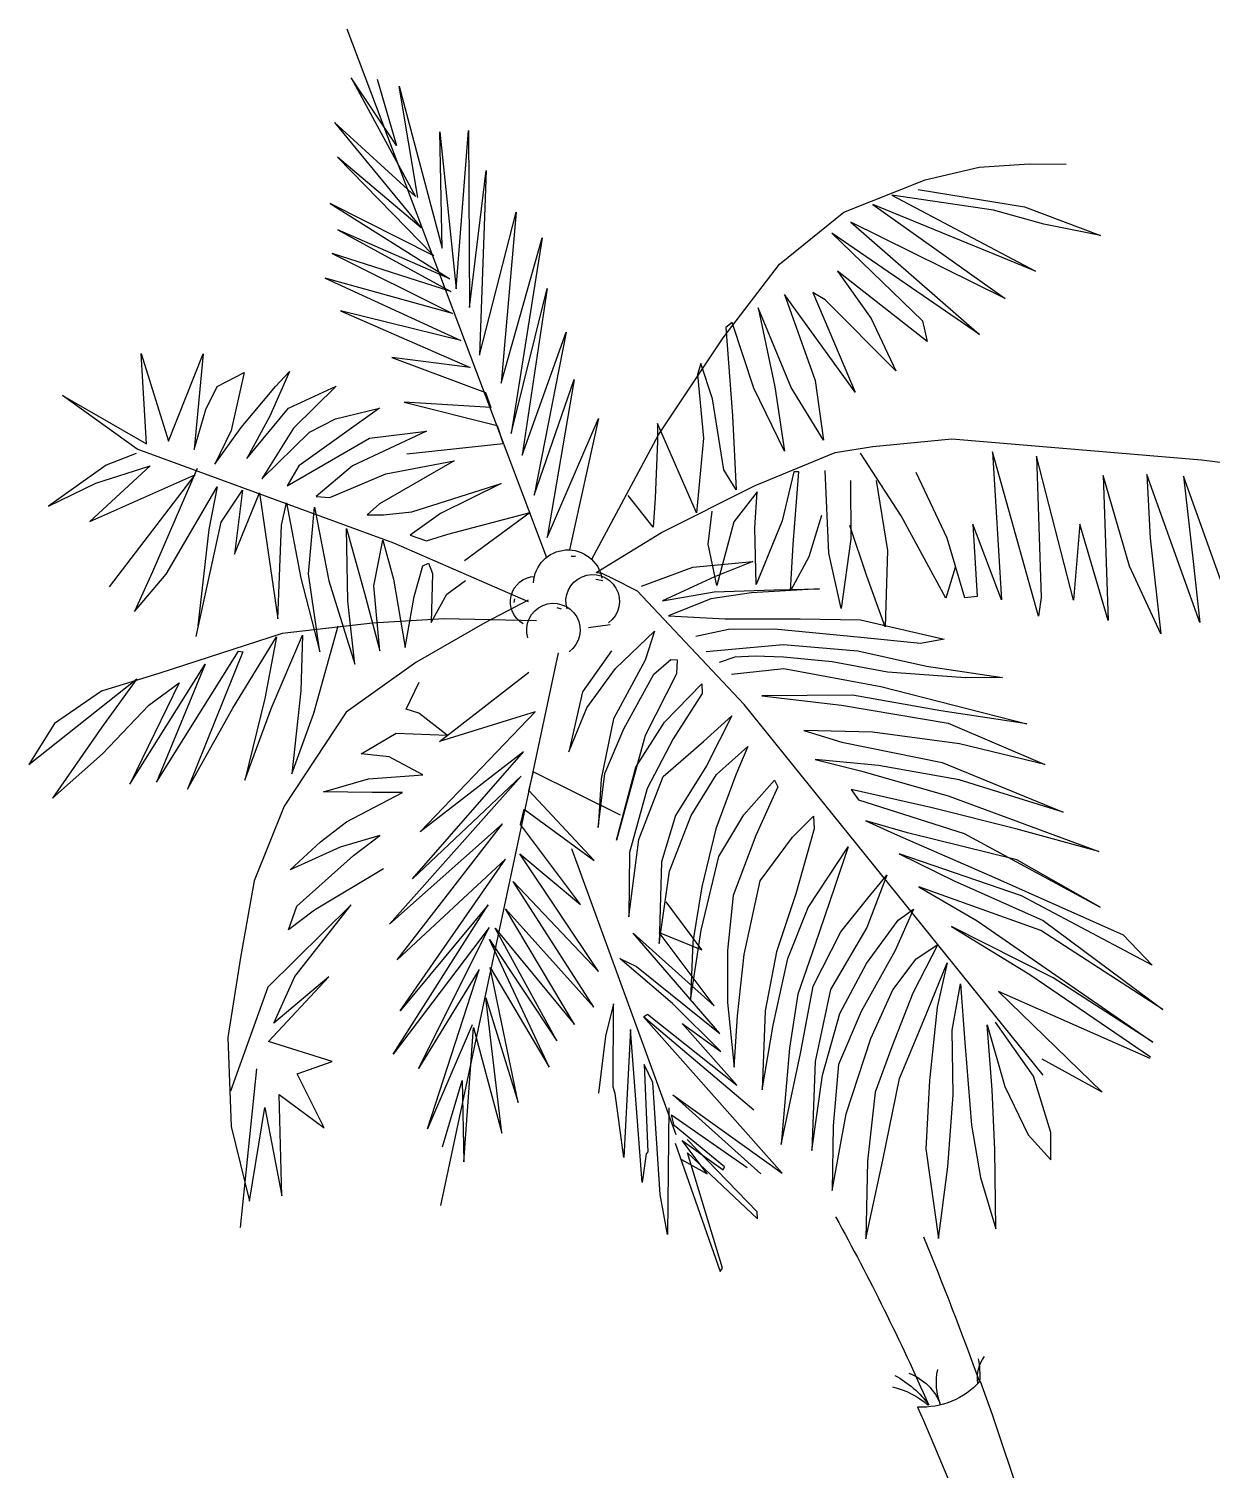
# Model space of a CAD drawing. Header units: millimetres. Extents: x 217.2 to 255.1, y 166.7 to 190.9.
# Drawn here: x 247.322 to 248.886, y 183.618 to 185.524 of the extents above; entities that cross this region are included whole.
import ezdxf

# ---------------------------------------------------------------- set-up
doc = ezdxf.new("R2010")
doc.units = ezdxf.units.MM
doc.layers.add('trees', color=104, linetype='Continuous')

msp = doc.modelspace()

# ---------------------------------------------------------------- linework, layer by layer
at = {"layer": 'trees', "color": 99, "true_color": 0x1a511e}
for p, q in [((247.7424, 185.5241), (248.0063, 184.825)), ((248.0322, 185.1228), (247.9901, 184.9072)), ((247.9901, 184.9072), (248.043, 185.0605)), ((248.043, 185.0605), (248.0072, 184.8515)), ((248.2408, 184.9409), (248.2258, 185.035)), ((248.0072, 184.8515), (248.0751, 185.0086)), ((248.0751, 185.0086), (248.037, 184.835)), ((248.2045, 184.8841), (248.1531, 185.0022)), ((248.2524, 185.0123), (248.2572, 184.9146)), ((248.0664, 184.8229), (248.1544, 184.9872)), ((248.2137, 184.9829), (248.2045, 184.8841)), ((248.153, 184.9788), (248.1498, 184.9035)), ((247.8844, 184.953), (247.7856, 184.8961)), ((247.8286, 184.8854), (247.9463, 184.9228)), ((247.9463, 184.9228), (247.8661, 184.883)), ((248.2572, 184.9146), (248.2408, 184.9409)), ((248.1475, 184.865), (248.1144, 184.9069)), ((248.1584, 184.8579), (248.2821, 184.9202)), ((248.285, 184.9119), (248.2542, 184.872)), ((248.1498, 184.9035), (248.1475, 184.865)), ((248.2199, 184.8428), (248.2255, 184.8863)), ((247.8661, 184.883), (247.826, 184.8546)), ((247.8761, 184.8559), (247.9847, 184.8844)), ((247.9847, 184.8844), (247.8978, 184.8204)), ((248.2542, 184.872), (248.2313, 184.7879)), ((248.3177, 184.8736), (248.2837, 184.7892)), ((247.826, 184.8546), (247.8479, 184.8468)), ((247.8479, 184.8468), (247.8761, 184.8559)), ((248.0721, 184.8053), (248.1584, 184.8579)), ((248.2837, 184.7892), (248.2819, 184.8644)), ((247.9825, 184.7664), (247.8046, 184.844)), ((248.2313, 184.7879), (248.2199, 184.8428)), ((247.8428, 184.814), (247.8503, 184.8175)), ((247.8503, 184.8175), (247.8557, 184.8036)), ((248.0663, 184.8224), (248.0664, 184.8229)), ((248.1318, 184.7871), (248.1996, 184.8122)), ((248.1996, 184.8122), (248.2789, 184.8199)), ((248.2789, 184.8199), (248.2284, 184.7995)), ((247.8557, 184.8036), (247.854, 184.7391)), ((247.8748, 184.7763), (247.8994, 184.7946)), ((248.0723, 184.8051), (248.0795, 184.8042)), ((248.0795, 184.8042), (248.0948, 184.7969)), ((248.0948, 184.7969), (248.1262, 184.781)), ((248.2284, 184.7995), (248.1599, 184.7677)), ((247.854, 184.7391), (247.8748, 184.7763)), ((248.2677, 184.6308), (248.1262, 184.781)), ((248.1599, 184.7677), (248.2281, 184.7795)), ((248.2773, 184.7781), (248.2234, 184.7701)), ((248.2281, 184.7795), (248.3073, 184.7822)), ((248.3674, 184.7837), (248.2773, 184.7781)), ((247.9822, 184.7687), (247.9249, 184.7385)), ((248.2234, 184.7701), (248.1678, 184.7479)), ((247.8706, 184.7438), (247.7762, 184.7381)), ((247.9249, 184.7385), (247.8336, 184.6861)), ((247.9933, 184.7414), (247.8706, 184.7438)), ((248.0906, 184.7361), (248.0619, 184.7318)), ((248.1678, 184.7479), (248.2424, 184.7438)), ((248.2424, 184.7438), (248.3417, 184.7439)), ((248.0977, 184.6784), (248.1493, 184.7274)), ((248.1493, 184.7274), (248.1368, 184.6894)), ((248.2468, 184.7298), (248.2036, 184.7204)), ((248.3079, 184.7304), (248.2468, 184.7298)), ((247.8668, 183.9681), (248.0221, 184.699)), ((248.0921, 184.7016), (248.0541, 184.6472)), ((248.2175, 184.7007), (248.3191, 184.7099)), ((248.2821, 184.6947), (248.2554, 184.6933)), ((248.3196, 184.6932), (248.2821, 184.6947)), ((248.0597, 184.6263), (248.0977, 184.6784)), ((248.1368, 184.6894), (248.0951, 184.6115)), ((248.1481, 184.6706), (248.1709, 184.6902)), ((248.1709, 184.6902), (248.1793, 184.6897)), ((248.1793, 184.6897), (248.1781, 184.6713)), ((248.2554, 184.6933), (248.2345, 184.6861)), ((248.2509, 184.6705), (248.3199, 184.6782)), ((247.865, 184.5817), (247.9832, 184.6734)), ((248.1088, 184.5984), (248.1481, 184.6706)), ((248.1781, 184.6713), (248.1367, 184.5898)), ((248.1623, 184.6072), (248.2119, 184.6578)), ((248.2119, 184.6578), (248.2122, 184.6452)), ((248.0541, 184.6472), (248.0361, 184.5682)), ((248.2122, 184.6452), (248.1736, 184.585)), ((248.411, 184.6428), (248.2908, 184.6422)), ((248.2908, 184.6422), (248.3963, 184.6298)), ((247.8751, 184.59), (247.8377, 184.6191)), ((247.8395, 184.4623), (247.9914, 184.6211)), ((247.9914, 184.6211), (247.865, 184.5817)), ((248.0361, 184.5682), (248.0597, 184.6263)), ((248.6628, 184.1403), (248.2677, 184.6308)), ((248.0951, 184.6115), (248.0787, 184.5325)), ((248.1244, 184.5478), (248.1623, 184.6072)), ((248.2138, 184.5817), (248.2513, 184.6154)), ((248.2513, 184.6154), (248.2179, 184.5494)), ((247.8075, 184.5926), (247.8751, 184.59)), ((248.0836, 184.5393), (248.1088, 184.5984)), ((248.1367, 184.5898), (248.0991, 184.4512)), ((248.1736, 184.585), (248.1394, 184.5197)), ((248.1608, 184.5353), (248.2138, 184.5817)), ((247.8291, 184.4), (247.9759, 184.568)), ((247.9759, 184.568), (247.8395, 184.4623)), ((248.2309, 184.538), (248.2724, 184.5749)), ((248.2724, 184.5749), (248.2566, 184.5377)), ((247.9829, 184.5169), (247.9892, 184.5415)), ((247.9892, 184.5415), (248.1039, 184.4845)), ((248.0991, 184.4512), (248.1244, 184.5478)), ((248.2179, 184.5494), (248.1771, 184.4839)), ((247.7987, 184.3403), (247.9728, 184.5358)), ((247.9728, 184.5358), (247.8291, 184.4)), ((248.0746, 184.468), (248.0836, 184.5393)), ((248.0787, 184.5325), (248.0746, 184.468)), ((248.1285, 184.4519), (248.1608, 184.5353)), ((248.1978, 184.4837), (248.2309, 184.538)), ((248.2566, 184.5377), (248.23, 184.4662)), ((248.0694, 184.4245), (247.9829, 184.5169))]:
    msp.add_line(p, q, dxfattribs=at)
at = {"layer": 'trees', "color": 84, "true_color": 0x2aaf18}
for p, q in [((247.7481, 185.4591), (247.8332, 185.3025)), ((247.8081, 185.3697), (247.7481, 185.4591)), ((247.7825, 185.4576), (247.8081, 185.3697)), ((247.8118, 185.4483), (247.8683, 185.2342)), ((247.8365, 185.3009), (247.8118, 185.4483)), ((247.7262, 185.4001), (247.8409, 185.2609)), ((247.8332, 185.3025), (247.7262, 185.4001)), ((247.8652, 185.3878), (247.8871, 185.1802)), ((247.8683, 185.2342), (247.8652, 185.3878)), ((247.8871, 185.1802), (247.9035, 185.3895)), ((247.9035, 185.3895), (247.9044, 185.1556)), ((247.73, 185.3543), (247.8576, 185.2239)), ((247.8409, 185.2609), (247.73, 185.3543)), ((248.5782, 185.3412), (248.6442, 185.3455)), ((248.6442, 185.3455), (248.6934, 185.3451)), ((247.9044, 185.1556), (247.9266, 185.3366)), ((247.9266, 185.3366), (247.9177, 185.0925)), ((248.3993, 185.2816), (248.5068, 185.3244)), ((248.5068, 185.3244), (248.5782, 185.3412)), ((248.4629, 185.3042), (248.6528, 185.2037)), ((248.5971, 185.2842), (248.4629, 185.3042)), ((248.4978, 185.3118), (248.638, 185.2886)), ((247.7205, 185.293), (247.8784, 185.1934)), ((247.8576, 185.2239), (247.7205, 185.293)), ((248.4375, 185.2919), (248.6127, 185.1676)), ((248.6528, 185.2037), (248.4375, 185.2919)), ((248.638, 185.2886), (248.7385, 185.251)), ((248.3142, 185.2127), (248.3993, 185.2816)), ((248.4087, 185.2685), (248.5788, 185.1198)), ((248.6127, 185.1676), (248.4087, 185.2685)), ((248.6637, 185.2658), (248.5971, 185.2842)), ((248.7385, 185.251), (248.6637, 185.2658)), ((248.3833, 185.2538), (248.5032, 185.1379)), ((248.5788, 185.1198), (248.3833, 185.2538)), ((248.3912, 185.2038), (248.4353, 185.1412)), ((248.5096, 185.1106), (248.3912, 185.2038)), ((248.3209, 185.1727), (248.3615, 185.0592)), ((248.4143, 185.0438), (248.3209, 185.1727)), ((248.3585, 185.1753), (248.4143, 185.0438)), ((248.3745, 185.1657), (248.3585, 185.1753)), ((248.4681, 185.0719), (248.3745, 185.1657)), ((247.4706, 185.0946), (247.5069, 184.9786)), ((247.4779, 184.9752), (247.4706, 185.0946)), ((247.5069, 184.9786), (247.5525, 185.0943)), ((247.5525, 185.0943), (247.5406, 184.9677)), ((247.5712, 185.0511), (247.6066, 185.0696)), ((247.6066, 185.0696), (247.5894, 184.9931)), ((247.3667, 185.0393), (247.4779, 184.9752)), ((247.4654, 184.9682), (247.3667, 185.0393)), ((247.556, 185.0206), (247.5712, 185.0511)), ((247.6027, 184.9967), (247.6481, 185.0513)), ((247.5406, 184.9677), (247.556, 185.0206)), ((247.6104, 184.9561), (247.6655, 185.0226)), ((247.6407, 185.012), (247.6104, 184.9561)), ((247.5678, 184.9484), (247.6027, 184.9967)), ((247.5894, 184.9931), (247.5678, 184.9484)), ((248.5421, 184.9819), (248.872, 184.9543)), ((247.4639, 184.9625), (247.4242, 184.9471)), ((247.8046, 184.844), (247.4654, 184.9682)), ((247.4242, 184.9471), (247.348, 184.8927)), ((247.4827, 184.9462), (247.4027, 184.8724)), ((247.4107, 184.9234), (247.4827, 184.9462)), ((247.5446, 184.9428), (247.4855, 184.806)), ((248.872, 184.9543), (249.0044, 184.9367)), ((247.348, 184.8927), (247.4107, 184.9234)), ((247.4027, 184.8724), (247.5414, 184.9343)), ((247.5414, 184.9343), (247.4282, 184.7861)), ((248.87, 184.7388), (248.7999, 184.9349)), ((248.8484, 184.9327), (248.8613, 184.8195)), ((248.921, 184.7291), (248.8484, 184.9327)), ((247.5039, 184.8031), (247.5712, 184.9184)), ((247.5712, 184.9184), (247.56, 184.862)), ((247.5764, 184.8717), (247.6047, 184.9142)), ((247.6047, 184.9142), (247.5942, 184.8295)), ((247.5435, 184.7205), (247.5764, 184.8717)), ((248.8613, 184.8195), (248.87, 184.7388)), ((247.4855, 184.806), (247.4617, 184.7536)), ((247.4617, 184.7536), (247.5039, 184.8031)), ((247.657, 184.7243), (247.4955, 184.6718)), ((247.5919, 184.6256), (247.6497, 184.7199)), ((247.4908, 184.5278), (247.5991, 184.7012)), ((247.6051, 184.7004), (247.5318, 184.5188)), ((247.4558, 184.5253), (247.5554, 184.6841)), ((247.5554, 184.6841), (247.4908, 184.5278)), ((247.3222, 184.5513), (247.4647, 184.6644)), ((247.4955, 184.6718), (247.4183, 184.6482)), ((247.4647, 184.6644), (247.4188, 184.6005)), ((247.5209, 184.6591), (247.4558, 184.5253)), ((247.4806, 184.6295), (247.5209, 184.6591)), ((247.4183, 184.6482), (247.3559, 184.6056)), ((247.4197, 184.5654), (247.4806, 184.6295)), ((247.5318, 184.5188), (247.5919, 184.6256)), ((247.3559, 184.6056), (247.3222, 184.5513)), ((247.4188, 184.6005), (247.3534, 184.5069)), ((247.3534, 184.5069), (247.4197, 184.5654)), ((248.6269, 184.4661), (248.516, 184.4941)), ((248.1779, 184.0615), (248.0398, 184.4399)), ((248.4985, 184.3894), (248.5756, 184.3445)), ((248.6596, 184.3316), (248.4985, 184.3894)), ((248.5451, 184.3972), (248.6627, 184.345)), ((248.5985, 184.4019), (248.7684, 184.326)), ((248.8069, 184.2859), (248.6341, 184.3777)), ((247.7481, 184.3655), (247.6379, 184.2568)), ((247.6736, 184.2711), (247.7481, 184.3655)), ((247.8038, 184.1684), (247.9294, 184.3657)), ((247.9307, 184.3356), (247.8038, 184.1684)), ((247.837, 184.1491), (247.9307, 184.3356)), ((248.4297, 184.3359), (248.3817, 184.2535)), ((248.4292, 184.2881), (248.4712, 184.3452)), ((248.6762, 184.2692), (248.5416, 184.337)), ((248.5756, 184.3445), (248.8077, 184.184)), ((248.6627, 184.345), (248.821, 184.2271)), ((248.821, 184.2271), (248.6596, 184.3316)), ((248.7684, 184.326), (248.8069, 184.2859)), ((247.6018, 184.296), (247.5852, 184.1903)), ((248.4642, 184.2532), (248.495, 184.2941)), ((247.9173, 184.2801), (247.837, 184.1491)), ((247.8493, 184.0694), (247.9173, 184.2801)), ((247.9689, 184.1043), (247.9319, 184.283)), ((248.3941, 184.2221), (248.4292, 184.2881)), ((247.6379, 184.2568), (247.5886, 184.1193)), ((247.6388, 184.185), (247.7187, 184.2705)), ((247.6458, 184.2093), (247.6736, 184.2711)), ((247.7187, 184.2705), (247.6458, 184.2093)), ((248.342, 184.169), (248.3589, 184.2579)), ((248.6451, 184.2735), (248.8049, 184.1646)), ((248.8077, 184.184), (248.6762, 184.2692)), ((247.926, 184.2428), (247.9689, 184.1043)), ((247.9474, 184.0637), (247.926, 184.2428)), ((248.4351, 184.189), (248.4642, 184.2532)), ((248.4904, 184.2488), (248.4628, 184.178)), ((248.8041, 184.1626), (248.604, 184.2509)), ((248.604, 184.2509), (248.741, 184.118)), ((248.318, 184.0108), (248.1348, 184.2175)), ((248.3711, 184.1404), (248.3941, 184.2221)), ((248.4225, 184.2245), (248.3925, 184.1543)), ((248.5226, 184.2303), (248.5124, 184.1332)), ((247.908, 184.2068), (247.8493, 184.0694)), ((247.8971, 184.0259), (247.91, 184.2036)), ((247.91, 184.2036), (247.9474, 184.0637)), ((248.1176, 184.201), (248.1085, 184.0314)), ((248.1327, 183.9986), (248.1176, 184.201)), ((248.4731, 184.1362), (248.5053, 184.2132)), ((248.5439, 184.1146), (248.5424, 184.2)), ((248.589, 184.2069), (248.6121, 184.1256)), ((248.5955, 184.1209), (248.589, 184.2069)), ((248.6502, 184.139), (248.5999, 184.2105)), ((247.5852, 184.1903), (247.5898, 184.0726)), ((247.7232, 184.1585), (247.6388, 184.185)), ((248.4025, 184.0894), (248.4351, 184.189)), ((248.5595, 184.1837), (248.5682, 184.0744)), ((248.3275, 184.1763), (248.3166, 184.0488)), ((248.3166, 184.0488), (248.342, 184.169)), ((248.4628, 184.178), (248.4409, 184.118)), ((248.741, 184.118), (248.6617, 184.1617)), ((247.623, 184.1486), (247.6015, 183.939)), ((247.6768, 184.1423), (247.7232, 184.1585)), ((247.7127, 184.0706), (247.6768, 184.1423)), ((248.1354, 184.1547), (248.1405, 184.0391)), ((248.3614, 184.1585), (248.3569, 184.0407)), ((248.3925, 184.1543), (248.3852, 184.0732)), ((247.869, 184.0457), (247.8949, 184.1335)), ((247.8949, 184.1335), (247.8971, 184.0259)), ((248.1565, 183.9825), (248.147, 184.1309)), ((248.4508, 184.028), (248.4731, 184.1362)), ((248.5124, 184.1332), (248.5079, 184.0428)), ((248.6121, 184.1256), (248.643, 184.0613)), ((248.673, 184.0644), (248.6502, 184.139)), ((247.6532, 184.115), (247.7127, 184.0706)), ((247.6565, 183.9807), (247.6532, 184.115)), ((248.1085, 184.0314), (248.097, 184.1163)), ((248.1734, 184.1146), (248.318, 184.0108)), ((248.1734, 184.1146), (248.2897, 184.0099)), ((248.4409, 184.118), (248.4308, 184.0266)), ((248.5369, 184.0192), (248.5439, 184.1146)), ((248.5991, 184.0418), (248.5955, 184.1209)), ((247.614, 183.9736), (247.6343, 184.0978)), ((247.6343, 184.0978), (247.6565, 183.9807)), ((248.1679, 184.0971), (248.1663, 183.9297)), ((248.1715, 184.0878), (248.2718, 184.0185)), ((248.384, 183.9879), (248.4025, 184.0894)), ((247.5898, 184.0726), (247.614, 183.9736)), ((248.2417, 184.0194), (248.1752, 184.0739)), ((248.3852, 184.0732), (248.384, 183.9879)), ((248.5682, 184.0744), (248.58, 184.0053)), ((248.1765, 184.0505), (248.2359, 183.8809)), ((248.1857, 184.0541), (248.2401, 184.0153)), ((248.2186, 184.0098), (248.1857, 184.0541)), ((248.285, 183.9597), (248.1924, 184.0552)), ((248.643, 184.0613), (248.673, 184.0286)), ((248.673, 184.0286), (248.673, 184.0644)), ((248.1379, 184.0364), (248.1327, 183.9986)), ((248.1405, 184.0391), (248.1379, 184.0364)), ((248.1847, 184.029), (248.2186, 184.0098)), ((248.1928, 184.0375), (248.2852, 183.9506)), ((248.2391, 183.885), (248.1928, 184.0375)), ((248.4284, 183.9239), (248.4508, 184.028)), ((248.5079, 184.0428), (248.5243, 183.9246)), ((248.6001, 183.9373), (248.5991, 184.0418)), ((248.2401, 184.0153), (248.2417, 184.0194)), ((248.4308, 184.0266), (248.4284, 183.9239)), ((248.5243, 183.9246), (248.5369, 184.0192)), ((248.58, 184.0053), (248.6001, 183.9373)), ((248.1663, 183.9297), (248.1565, 183.9825)), ((248.2852, 183.9506), (248.285, 183.9597)), ((248.2359, 183.8809), (248.2391, 183.885))]:
    msp.add_line(p, q, dxfattribs=at)
at = {"layer": 'trees', "color": 97, "true_color": 0x279b30}
for p, q in [((247.9177, 185.0925), (247.9664, 185.2817)), ((247.9664, 185.2817), (247.9463, 185.0555)), ((247.7307, 185.2582), (247.8798, 185.1767)), ((247.8784, 185.1934), (247.7307, 185.2582)), ((247.9463, 185.0555), (248.0007, 185.2475)), ((248.0007, 185.2475), (247.9596, 184.989)), ((247.7231, 185.2272), (247.8822, 185.1476)), ((247.8798, 185.1767), (247.7231, 185.2272)), ((248.2806, 185.0488), (248.2517, 185.1359)), ((248.3211, 184.9656), (248.2806, 185.0488)), ((247.6301, 184.9289), (247.693, 184.9906)), ((247.6638, 184.9197), (247.7725, 184.9826)), ((247.8476, 184.9921), (247.75, 184.9462)), ((248.6566, 184.7475), (248.596, 184.9648)), ((247.5942, 184.8295), (247.6272, 184.9105)), ((247.6272, 184.9105), (247.6515, 184.744)), ((248.37, 184.8806), (248.353, 184.826)), ((248.4298, 184.8003), (248.4071, 184.8675)), ((248.5341, 184.7712), (248.4753, 184.8799)), ((247.56, 184.862), (247.5457, 184.7347)), ((248.3291, 184.7811), (248.3325, 184.8422)), ((247.7187, 184.7941), (247.7532, 184.684)), ((247.7862, 184.7016), (247.7783, 184.7873)), ((247.6497, 184.7199), (247.6341, 184.6386)), ((247.6838, 184.7224), (247.6815, 184.6488)), ((247.6815, 184.6488), (247.67, 184.539)), ((247.67, 184.539), (247.699, 184.6192)), ((248.5373, 184.6059), (248.6649, 184.5513)), ((248.5523, 184.5785), (248.4373, 184.594)), ((248.6649, 184.5513), (248.5523, 184.5785)), ((248.5295, 184.5539), (248.6891, 184.4884)), ((248.6891, 184.4884), (248.5518, 184.531)), ((247.742, 184.4756), (247.8162, 184.5143)), ((248.5373, 184.5097), (248.7363, 184.4361)), ((247.6596, 184.4963), (247.6201, 184.3974)), ((248.2343, 184.4295), (248.2673, 184.4845)), ((247.7076, 184.4488), (247.742, 184.4756)), ((247.9482, 184.4726), (247.7987, 184.3403)), ((247.8091, 184.293), (247.9482, 184.4726)), ((248.7363, 184.4361), (248.6269, 184.4661)), ((247.6674, 184.412), (247.7076, 184.4488)), ((248.283, 184.4575), (248.2532, 184.3782)), ((248.2886, 184.3975), (248.3315, 184.4553)), ((248.6279, 184.4251), (248.4834, 184.4608)), ((248.5586, 184.4601), (248.7381, 184.3627)), ((247.7335, 184.442), (247.6674, 184.412)), ((247.6763, 184.3637), (247.7514, 184.4308)), ((248.075, 184.2774), (247.9712, 184.4333)), ((248.3522, 184.3623), (248.4053, 184.4422)), ((247.813, 184.2254), (247.9523, 184.426)), ((247.9625, 184.3964), (248.075, 184.2774)), ((248.3873, 184.3899), (248.3609, 184.3124)), ((248.4311, 184.3743), (248.4564, 184.405)), ((248.3358, 184.3803), (248.3102, 184.3035)), ((248.0433, 184.2076), (247.9524, 184.3604)), ((247.9387, 184.3346), (248.0433, 184.2076)), ((248.228, 184.2322), (248.1554, 184.3292)), ((248.3384, 184.2474), (248.3275, 184.1763)), ((248.0944, 184.1246), (248.095, 184.2348)), ((248.2369, 184.1716), (248.1728, 184.2351)), ((248.2955, 184.2256), (248.2914, 184.1209)), ((248.2914, 184.1209), (248.306, 184.2065)), ((248.0844, 184.1919), (248.0753, 184.1165))]:
    msp.add_line(p, q, dxfattribs=at)
at = {"layer": 'trees', "color": 97, "true_color": 0x25742c}
for p, q in [((248.2398, 185.1156), (248.3142, 185.2127)), ((247.7139, 185.1943), (247.8931, 185.1119)), ((247.8822, 185.1476), (247.7139, 185.1943)), ((247.9596, 184.989), (248.0073, 185.1809)), ((248.0073, 185.1809), (247.9744, 184.9602)), ((248.2863, 185.1552), (248.3082, 185.0505)), ((248.3299, 185.05), (248.2863, 185.1552)), ((247.7341, 185.1513), (247.9057, 185.0762)), ((247.8931, 185.1119), (247.7341, 185.1513)), ((248.2517, 185.1359), (248.2435, 185.129)), ((248.4353, 185.1412), (248.4681, 185.0719)), ((248.5032, 185.1379), (248.5096, 185.1106)), ((247.9744, 184.9602), (248.0322, 185.1228)), ((248.1544, 184.9872), (248.2398, 185.1156)), ((248.2435, 185.129), (248.2524, 185.0123)), ((247.8018, 185.0895), (247.9256, 185.0432)), ((247.9057, 185.0762), (247.8018, 185.0895)), ((248.2105, 185.0814), (248.2059, 185.067)), ((248.2258, 185.035), (248.2105, 185.0814)), ((247.6667, 185.0711), (247.6407, 185.012)), ((247.6481, 185.0513), (247.6667, 185.0711)), ((248.2059, 185.067), (248.2137, 184.9829)), ((248.3615, 185.0592), (248.3725, 184.9802)), ((247.6655, 185.0226), (247.7282, 185.0517)), ((247.7282, 185.0517), (247.6719, 184.9961)), ((247.9256, 185.0432), (247.9328, 185.0234)), ((248.3082, 185.0505), (248.3211, 184.9656)), ((248.3725, 184.9802), (248.3299, 185.05)), ((247.7858, 185.0223), (247.6791, 184.9461)), ((247.7277, 185.0082), (247.7858, 185.0223)), ((247.9328, 185.0234), (247.8183, 185.0305)), ((247.8183, 185.0305), (247.941, 184.9995)), ((247.693, 184.9906), (247.7277, 185.0082)), ((247.941, 184.9995), (247.949, 184.9753)), ((248.1531, 185.0022), (248.153, 184.9788)), ((247.6719, 184.9961), (247.6301, 184.9289)), ((247.7725, 184.9826), (247.8476, 184.9921)), ((248.4379, 184.9718), (248.5421, 184.9819)), ((247.949, 184.9753), (247.8217, 184.9614)), ((248.2821, 184.9202), (248.3879, 184.9639)), ((248.3879, 184.9639), (248.4379, 184.9718)), ((248.4753, 184.8799), (248.4214, 184.9631)), ((248.596, 184.9648), (248.6076, 184.7689)), ((247.6791, 184.9461), (247.6638, 184.9197)), ((247.75, 184.9462), (247.7018, 184.9057)), ((247.7939, 184.9357), (247.8844, 184.953)), ((248.6539, 184.9589), (248.6603, 184.7719)), ((248.7029, 184.7687), (248.6539, 184.9589)), ((247.7202, 184.9044), (247.7939, 184.9357)), ((248.3335, 184.9382), (248.3177, 184.8736)), ((248.3325, 184.8422), (248.3401, 184.9384)), ((248.3401, 184.9384), (248.3335, 184.9382)), ((248.3796, 184.8308), (248.3745, 184.9402)), ((248.4082, 184.9267), (248.4085, 184.8492)), ((248.4423, 184.9269), (248.4573, 184.8344)), ((248.5361, 184.8507), (248.4948, 184.9372)), ((248.7422, 184.9334), (248.7487, 184.7415)), ((248.7769, 184.8133), (248.7422, 184.9334)), ((248.7999, 184.9349), (248.8044, 184.8507)), ((247.7018, 184.9057), (247.7202, 184.9044)), ((248.2819, 184.8644), (248.285, 184.9119)), ((247.656, 184.8678), (247.6627, 184.8973)), ((247.6627, 184.8973), (247.6819, 184.7975)), ((247.6917, 184.8035), (247.6996, 184.8915)), ((247.6996, 184.8915), (247.7187, 184.7941)), ((247.7856, 184.8961), (247.7693, 184.8816)), ((247.791, 184.8812), (247.8286, 184.8854)), ((247.6515, 184.744), (247.656, 184.8678)), ((247.7693, 184.8816), (247.791, 184.8812)), ((248.57, 184.869), (248.5758, 184.7732)), ((248.6076, 184.7689), (248.57, 184.869)), ((248.7113, 184.8692), (248.7029, 184.7687)), ((248.7487, 184.7415), (248.7113, 184.8692)), ((247.742, 184.8632), (247.7659, 184.7779)), ((247.7437, 184.7673), (247.742, 184.8632)), ((247.7783, 184.7873), (247.7902, 184.8477)), ((247.7902, 184.8477), (247.8041, 184.7963)), ((248.4085, 184.8492), (248.3957, 184.7577)), ((248.5591, 184.7718), (248.5361, 184.8507)), ((248.8044, 184.8507), (248.8185, 184.7241)), ((248.3957, 184.7577), (248.3796, 184.8308)), ((248.4573, 184.8344), (248.4539, 184.7334)), ((247.8314, 184.7736), (247.8428, 184.814)), ((248.353, 184.826), (248.3291, 184.7811)), ((248.5464, 184.8116), (248.5341, 184.7712)), ((248.8185, 184.7241), (248.7769, 184.8133)), ((247.6819, 184.7975), (247.707, 184.7003)), ((247.707, 184.7003), (247.6917, 184.8035)), ((247.8041, 184.7963), (247.8197, 184.7058)), ((248.4539, 184.7334), (248.4298, 184.8003)), ((247.7659, 184.7779), (247.7862, 184.7016)), ((247.8197, 184.7058), (247.8314, 184.7736)), ((248.3073, 184.7822), (248.3674, 184.7837)), ((248.5758, 184.7732), (248.5591, 184.7718)), ((248.6603, 184.7719), (248.6566, 184.7475)), ((247.7532, 184.684), (247.7437, 184.7673)), ((247.7762, 184.7381), (247.657, 184.7243)), ((247.699, 184.6192), (247.7312, 184.7346)), ((248.3417, 184.7439), (248.4212, 184.7426)), ((248.4212, 184.7426), (248.5321, 184.7169)), ((247.6427, 184.6261), (247.6838, 184.7224)), ((248.4218, 184.7192), (248.3079, 184.7304)), ((248.5005, 184.7111), (248.4218, 184.7192)), ((248.5321, 184.7169), (248.5005, 184.7111)), ((247.5991, 184.7012), (247.6051, 184.7004)), ((248.3191, 184.7099), (248.4179, 184.7014)), ((248.4179, 184.7014), (248.5086, 184.6813)), ((247.8336, 184.6861), (247.7417, 184.6203)), ((248.3841, 184.6872), (248.3196, 184.6932)), ((248.3199, 184.6782), (248.4485, 184.6545)), ((248.457, 184.6733), (248.3841, 184.6872)), ((248.5086, 184.6813), (248.6093, 184.6661)), ((247.8208, 184.6246), (247.8383, 184.6602)), ((248.5601, 184.6658), (248.457, 184.6733)), ((248.6093, 184.6661), (248.5601, 184.6658)), ((247.6341, 184.6386), (247.6077, 184.5307)), ((248.5278, 184.6223), (248.411, 184.6428)), ((248.4485, 184.6545), (248.6411, 184.6051)), ((247.6077, 184.5307), (247.6427, 184.6261)), ((247.7417, 184.6203), (247.6596, 184.4963)), ((247.8377, 184.6191), (247.8208, 184.6246)), ((248.3963, 184.6298), (248.5373, 184.6059)), ((248.6411, 184.6051), (248.5278, 184.6223)), ((247.7614, 184.5654), (247.8075, 184.5926)), ((248.3463, 184.5961), (248.3968, 184.5806)), ((248.4373, 184.594), (248.3463, 184.5961)), ((248.3968, 184.5806), (248.5295, 184.5539)), ((247.7983, 184.5613), (247.7614, 184.5654)), ((247.843, 184.5374), (247.7983, 184.5613)), ((248.3614, 184.558), (248.4212, 184.5428)), ((248.4451, 184.5501), (248.3614, 184.558)), ((248.4212, 184.5428), (248.5373, 184.5097)), ((248.5518, 184.531), (248.4451, 184.5501)), ((247.7116, 184.515), (247.7713, 184.5322)), ((247.7713, 184.5322), (247.843, 184.5374)), ((248.2673, 184.4845), (248.3079, 184.5306)), ((248.3079, 184.5306), (248.3122, 184.5217)), ((247.7761, 184.514), (247.7116, 184.515)), ((247.8162, 184.5143), (247.7761, 184.514)), ((248.1394, 184.5197), (248.1163, 184.4349)), ((248.3122, 184.5217), (248.283, 184.4575)), ((248.4092, 184.5182), (248.4188, 184.5043)), ((248.516, 184.4941), (248.4092, 184.5182)), ((248.4188, 184.5043), (248.5586, 184.4601)), ((247.9722, 184.4717), (247.9769, 184.4923)), ((247.9769, 184.4923), (248.0694, 184.4245)), ((248.0514, 184.3659), (247.9722, 184.4717)), ((248.1771, 184.4839), (248.1586, 184.4226)), ((248.1689, 184.4102), (248.1978, 184.4837)), ((248.23, 184.4662), (248.2119, 184.3896)), ((248.3315, 184.4553), (248.3592, 184.4828)), ((248.3603, 184.4661), (248.3358, 184.3803)), ((248.3592, 184.4828), (248.3603, 184.4661)), ((248.4286, 184.4769), (248.4701, 184.4579)), ((248.4834, 184.4608), (248.4286, 184.4769)), ((247.7859, 184.4574), (247.7335, 184.442)), ((247.7514, 184.4308), (247.7859, 184.4574)), ((248.1151, 184.3497), (248.1285, 184.4519)), ((248.4701, 184.4579), (248.5985, 184.4019)), ((247.9712, 184.4333), (248.0514, 184.3659)), ((248.1163, 184.4349), (248.1151, 184.3497)), ((248.211, 184.332), (248.2343, 184.4295)), ((248.4053, 184.4422), (248.3873, 184.3899)), ((248.4724, 184.4329), (248.5451, 184.3972)), ((248.6341, 184.3777), (248.4724, 184.4329)), ((247.791, 184.4134), (247.6998, 184.3584)), ((247.9523, 184.426), (247.8091, 184.293)), ((248.1586, 184.4226), (248.1553, 184.3147)), ((248.1553, 184.3147), (248.1689, 184.4102)), ((248.7381, 184.3627), (248.6279, 184.4251)), ((247.6201, 184.3974), (247.6018, 184.296)), ((248.0688, 184.2303), (247.9625, 184.3964)), ((248.2119, 184.3896), (248.1996, 184.3167)), ((248.2676, 184.3), (248.2886, 184.3975)), ((248.4564, 184.405), (248.4297, 184.3359)), ((248.2532, 184.3782), (248.2458, 184.3052)), ((248.3955, 184.33), (248.4311, 184.3743)), ((247.6654, 184.3324), (247.6763, 184.3637)), ((247.6998, 184.3584), (247.6654, 184.3324)), ((247.9294, 184.3657), (247.813, 184.2254)), ((247.9524, 184.3604), (248.0688, 184.2303)), ((248.2118, 184.3063), (248.1644, 184.3695)), ((248.3255, 184.2948), (248.3522, 184.3623)), ((248.4916, 184.3598), (248.4672, 184.3051)), ((248.4712, 184.3452), (248.4916, 184.3598)), ((248.0202, 184.1856), (247.9387, 184.3346)), ((248.1966, 184.2398), (248.211, 184.332)), ((248.5416, 184.337), (248.6451, 184.2735)), ((247.9309, 184.3199), (248.0202, 184.1856)), ((248.01, 184.1508), (247.9309, 184.3199)), ((248.1211, 184.3283), (248.228, 184.2322)), ((248.2356, 184.1957), (248.1211, 184.3283)), ((248.1554, 184.3292), (248.2118, 184.3063)), ((248.1996, 184.3167), (248.1966, 184.2398)), ((248.3589, 184.2579), (248.3955, 184.33)), ((248.5238, 184.3132), (248.4904, 184.2488)), ((248.495, 184.2941), (248.5238, 184.3132)), ((248.1035, 184.2945), (248.1255, 184.2841)), ((248.1728, 184.2351), (248.1035, 184.2945)), ((248.2458, 184.3052), (248.2458, 184.2367)), ((248.2589, 184.2187), (248.2676, 184.3)), ((248.3102, 184.3035), (248.2955, 184.2256)), ((248.306, 184.2065), (248.3255, 184.2948)), ((248.3609, 184.3124), (248.3384, 184.2474)), ((248.4672, 184.3051), (248.4225, 184.2245)), ((247.9319, 184.283), (248.01, 184.1508)), ((248.1255, 184.2841), (248.2356, 184.1957)), ((248.5053, 184.2132), (248.5361, 184.2891)), ((248.5361, 184.2891), (248.5226, 184.2303)), ((248.5424, 184.2), (248.5535, 184.2612)), ((248.5535, 184.2612), (248.5595, 184.1837)), ((248.2458, 184.2367), (248.2546, 184.1508)), ((248.3817, 184.2535), (248.3614, 184.1585)), ((248.095, 184.2348), (248.0844, 184.1919)), ((248.1348, 184.2175), (248.1398, 184.2209)), ((248.2806, 184.0942), (248.1348, 184.2175)), ((248.1398, 184.2209), (248.2581, 184.127)), ((248.2546, 184.1508), (248.2589, 184.2187)), ((248.1859, 184.2087), (248.2369, 184.1716)), ((248.2581, 184.127), (248.1859, 184.2087)), ((248.147, 184.1309), (248.1354, 184.1547)), ((248.097, 184.1163), (248.0944, 184.1246)), ((248.3569, 184.0407), (248.3711, 184.1404)), ((248.1752, 184.0739), (248.1715, 184.0878))]:
    msp.add_line(p, q, dxfattribs=at)
at = {"layer": 'trees', "color": 49, "true_color": 0x594322}
for p, q in [((248.0449, 184.8262), (248.0389, 184.8264)), ((248.0808, 184.7939), (248.0715, 184.7957)), ((247.9639, 184.7701), (247.9633, 184.7654)), ((248.0263, 184.7566), (248.0205, 184.7586))]:
    msp.add_line(p, q, dxfattribs=at)
at = {"layer": 'trees', "color": 49, "true_color": 0x594322, "extrusion": (0, 0, -1)}
msp.add_ellipse((248.0348, 184.7895), major_axis=(0.0306, 0.0337), ratio=1, start_param=4.018566, end_param=6.936575, dxfattribs=at)
at = {"layer": 'trees', "color": 47, "true_color": 0x8d6a35, "extrusion": (0, 0, -1)}
for centre, major_axis, start_param, end_param in [((247.9922, 184.7665), (-0.0248, 0.0225), 4.492513, 7.066924), ((248.0674, 184.767), (-0.0262, 0.0238), 5.255524, 9.628327), ((248.0155, 184.729), (-0.0262, 0.0238), 5.255524, 9.628327), ((245.6552, 182.4358), (-2.3028, 2.0912), 1.985255, 2.381686)]:
    msp.add_ellipse(centre, major_axis=major_axis, ratio=1, start_param=start_param, end_param=end_param, dxfattribs=at)
at = {"layer": 'trees', "color": 42, "true_color": 0xd28328, "extrusion": (0, 0, -1)}
for centre, major_axis, start_param, end_param in [((245.6708, 182.452), (-2.2984, 2.0871), 1.899736, 1.988984), ((244.2481, 182.1773), (3.0938, 3.4069), 0.44357, 0.488291), ((248.6234, 183.7403), (0.0318, 0.035), 3.826206, 4.611948), ((248.4571, 183.7436), (0.082, 0.0903), 0.65339, 0.902203), ((248.4059, 183.6279), (0.0877, 0.0966), -0.251516, 0.211724), ((248.4594, 183.6783), (-0.0539, 0.049), 1.197045, 2.034466), ((248.6008, 183.7339), (-0.0586, 0.0532), 5.166426, 5.765841), ((248.4372, 183.6195), (0.0753, 0.0829), -0.500278, -0.022585), ((248.5025, 183.8049), (-0.0766, 0.0696), 3.134153, 4.030802), ((244.25, 182.1849), (-3.4047, 3.0918), 2.060331, 2.38757)]:
    msp.add_ellipse(centre, major_axis=major_axis, ratio=1, start_param=start_param, end_param=end_param, dxfattribs=at)

doc.saveas('drawing.dxf')
